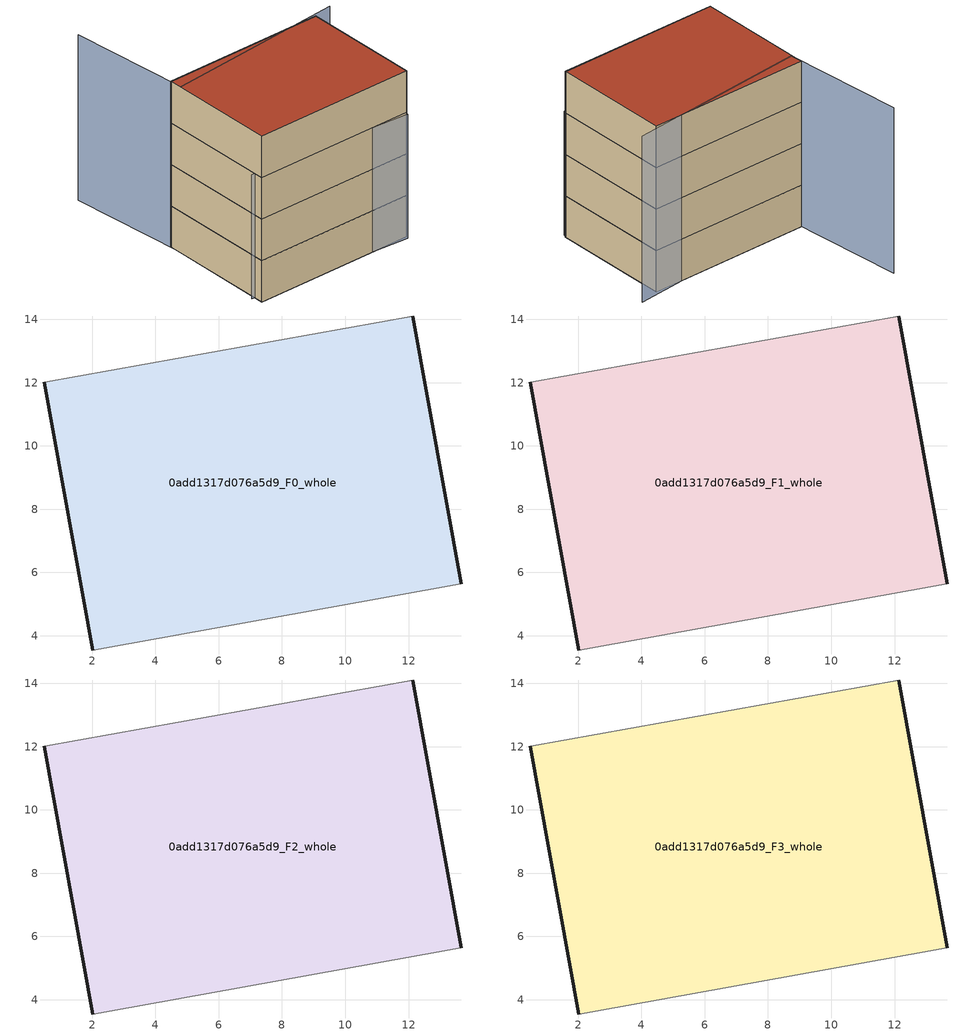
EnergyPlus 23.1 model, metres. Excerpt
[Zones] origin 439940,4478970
0add1317d076a5d9_F0_whole
 floor ground (EU_floor_Construction): 13.66,5.64 12.14,14.11 0.49,12.01 2.02,3.55 z0
 wall outside (EU_wall_Construction): 12.14,14.11 13.66,5.64 / 2.02,3.55 0.49,12.01 z0:3
 wall adiabatic (EU_wall_Construction): 13.66,5.64 2.02,3.55 / 0.49,12.01 12.14,14.11 z0:3
0add1317d076a5d9_F1_whole
 floor to 0add1317d076a5d9_F0_whole (EU_floor_Construction): 13.66,5.64 12.13,14.11 0.49,12.01 2.01,3.55 z3
 wall outside (EU_wall_Construction): 12.14,14.11 13.66,5.64 / 2.02,3.55 0.49,12.01 z3:6
 wall adiabatic (EU_wall_Construction): 13.66,5.64 2.02,3.55 / 0.49,12.01 12.14,14.11 z3:6
0add1317d076a5d9_F2_whole
 floor to 0add1317d076a5d9_F1_whole (EU_floor_Construction): 13.66,5.64 12.13,14.11 0.49,12.01 2.01,3.55 z6
 wall outside (EU_wall_Construction): 12.14,14.11 13.66,5.64 / 2.02,3.55 0.49,12.01 z6:9
 wall adiabatic (EU_wall_Construction): 13.66,5.64 2.02,3.55 / 0.49,12.01 12.14,14.11 z6:9
0add1317d076a5d9_F3_whole
 floor to 0add1317d076a5d9_F2_whole (EU_floor_Construction): 13.66,5.64 12.13,14.11 0.49,12.01 2.01,3.55 z9
 wall outside (EU_wall_Construction): 12.14,14.11 13.66,5.64 / 2.02,3.55 0.49,12.01 z9:12
 wall adiabatic (EU_wall_Construction): 13.66,5.64 2.02,3.55 / 0.49,12.01 12.14,14.11 z9:12
 roof outside (EU_roof_Construction): 12.14,14.11 13.66,5.64 2.02,3.55 0.49,12.01 z12
shading: 1.68,4.2 13.6,5.42 z0:9; 13.49,14.66 0.72,11.18 / 0.72,11.18 -1.6,19.67 z0:12
[Building]
EU S2 Campaign: North Axis=0; Terrain=City; Solar Distribution=FullExterior
[Site:Location]
Madrid: Latitude=40.5; Longitude=-3.5; Time Zone=1; Elevation=609
[SizingPeriod:WeatherFileDays]
AnnualSizingPeriod: Begin Month=1; Begin Day of Month=1; End Month=12; End Day of Month=31; Day of Week for Start Day=Monday; Use Weather File Daylight Saving Period=No; Use Weather File Rain and Snow Indicators=No
[MATERIAL]
EU_InternalMass_Material: Roughness=MediumRough; Thickness=0.1; Conductivity=1; Density=1800; Specific Heat=900; Thermal Absorptance=0.9; Solar Absorptance=0.7; Visible Absorptance=0.7
[MATERIAL:NOMASS] Roughness=MediumRough; Thermal Absorptance=0.9; Solar Absorptance=0.7; Visible Absorptance=0.7
Name | Thermal Resistance
EU_wall_NoMass | 1.60022
EU_roof_NoMass | 1.57597
EU_floor_NoMass | 0.470652
[CONSTRUCTION]
EU_wall_Construction: EU_wall_NoMass
EU_roof_Construction: EU_roof_NoMass
EU_floor_Construction: EU_floor_NoMass
EU_InternalMass_Construction: EU_InternalMass_Material
[ZONE] Type=1; Multiplier=1; Ceiling Height=autocalculate; Floor Area=autocalculate; Part of Total Floor Area=Yes
Name | Volume
0add1317d076a5d9_F0_whole | 305.208
0add1317d076a5d9_F1_whole; 0add1317d076a5d9_F2_whole; 0add1317d076a5d9_F3_whole | 305.207
[INTERNALMASS] Construction=EU_InternalMass_Construction; Surface Area=101.736
Name | Zone or ZoneList
0add1317d076a5d9_F0_whole_EU_InternalMass | 0add1317d076a5d9_F0_whole
0add1317d076a5d9_F1_whole_EU_InternalMass | 0add1317d076a5d9_F1_whole
0add1317d076a5d9_F2_whole_EU_InternalMass | 0add1317d076a5d9_F2_whole
0add1317d076a5d9_F3_whole_EU_InternalMass | 0add1317d076a5d9_F3_whole
[OTHEREQUIPMENT] Fuel Type=Electricity; Design Level Calculation Method=Watts/Area; Power per Zone Floor Area=1; Fraction Latent=0; Fraction Radiant=0; Fraction Lost=0; Carbon Dioxide Generation Rate=0; EndUse Subcategory=EU_Step8_InternalGains
Name | Zone or ZoneList or Space or SpaceList | Schedule
EU_Step8_InternalGain_0add1317d076a5d9_F0_whole_f000 | 0add1317d076a5d9_F0_whole | EU_Step8_GainSchedule_0add1317d076a5d9_F0_whole_f000
EU_Step8_InternalGain_0add1317d076a5d9_F1_whole_f000 | 0add1317d076a5d9_F1_whole | EU_Step8_GainSchedule_0add1317d076a5d9_F1_whole_f000
EU_Step8_InternalGain_0add1317d076a5d9_F2_whole_f000 | 0add1317d076a5d9_F2_whole | EU_Step8_GainSchedule_0add1317d076a5d9_F2_whole_f000
EU_Step8_InternalGain_0add1317d076a5d9_F3_whole_f000 | 0add1317d076a5d9_F3_whole | EU_Step8_GainSchedule_0add1317d076a5d9_F3_whole_f000
[ZONEVENTILATION:DESIGNFLOWRATE] Schedule=EU_AlwaysOn; Design Flow Rate Calculation Method=AirChanges/Hour; Air Changes per Hour=0.480704; Ventilation Type=Natural; Fan Pressure Rise=0; Fan Total Efficiency=1; Constant Term Coefficient=1; Temperature Term Coefficient=0; Velocity Term Coefficient=0; Velocity Squared Term Coefficient=0; Minimum Indoor Temperature=-100; Maximum Indoor Temperature=100; Delta Temperature=-100; Minimum Outdoor Temperature=-100; Maximum Outdoor Temperature=100; Maximum Wind Speed=40
Name | Zone or ZoneList or Space or SpaceList
EU_ConstantAir_0add1317d076a5d9_F0_whole | 0add1317d076a5d9_F0_whole
EU_ConstantAir_0add1317d076a5d9_F1_whole | 0add1317d076a5d9_F1_whole
EU_ConstantAir_0add1317d076a5d9_F2_whole | 0add1317d076a5d9_F2_whole
EU_ConstantAir_0add1317d076a5d9_F3_whole | 0add1317d076a5d9_F3_whole
[HVACTEMPLATE:THERMOSTAT] Constant Heating Setpoint=20; Constant Cooling Setpoint=50
EU_HeatOnly_0add1317d076a5d9_F0_whole; EU_HeatOnly_0add1317d076a5d9_F1_whole; EU_HeatOnly_0add1317d076a5d9_F2_whole; EU_HeatOnly_0add1317d076a5d9_F3_whole
[HVACTEMPLATE:ZONE:IDEALLOADSAIRSYSTEM] System Availability Schedule=EU_AlwaysOn; Maximum Heating Supply Air Temperature=50; Minimum Cooling Supply Air Temperature=13; Maximum Heating Supply Air Humidity Ratio=0.0156; Minimum Cooling Supply Air Humidity Ratio=0.0077; Heating Limit=NoLimit; Cooling Limit=NoLimit; Heating Availability Schedule=EU_AlwaysOn; Cooling Availability Schedule=EU_CoolingOff; Dehumidification Control Type=ConstantSensibleHeatRatio; Cooling Sensible Heat Ratio=0.7; Dehumidification Setpoint=60; Humidification Control Type=None; Humidification Setpoint=30; Outdoor Air Method=None; Outdoor Air Flow Rate per Person=0.00944; Outdoor Air Flow Rate per Zone Floor Area=0; Outdoor Air Flow Rate per Zone=0; Demand Controlled Ventilation Type=None; Outdoor Air Economizer Type=NoEconomizer; Heat Recovery Type=None; Sensible Heat Recovery Effectiveness=0.7; Latent Heat Recovery Effectiveness=0.65
Name | Template Thermostat
0add1317d076a5d9_F0_whole | EU_HeatOnly_0add1317d076a5d9_F0_whole
0add1317d076a5d9_F1_whole | EU_HeatOnly_0add1317d076a5d9_F1_whole
0add1317d076a5d9_F2_whole | EU_HeatOnly_0add1317d076a5d9_F2_whole
0add1317d076a5d9_F3_whole | EU_HeatOnly_0add1317d076a5d9_F3_whole
[SIZING:ZONE] Zone Cooling Design Supply Air Temperature Input Method=SupplyAirTemperature; Zone Cooling Design Supply Air Temperature=13; Zone Heating Design Supply Air Temperature Input Method=SupplyAirTemperature; Zone Heating Design Supply Air Temperature=50; Zone Cooling Design Supply Air Humidity Ratio=0.008; Zone Heating Design Supply Air Humidity Ratio=0.008; Cooling Design Air Flow Method=DesignDay; Cooling Design Air Flow Rate=0; Cooling Minimum Air Flow per Zone Floor Area=0.000762; Cooling Minimum Air Flow=0; Cooling Minimum Air Flow Fraction=0.2; Heating Design Air Flow Method=DesignDay; Heating Design Air Flow Rate=0; Heating Maximum Air Flow per Zone Floor Area=0.002032; Heating Maximum Air Flow=0.141576; Heating Maximum Air Flow Fraction=0.3; Account for Dedicated Outdoor Air System=No; Dedicated Outdoor Air System Control Strategy=NeutralSupplyAir; Dedicated Outdoor Air Low Setpoint Temperature for Design=autosize; Dedicated Outdoor Air High Setpoint Temperature for Design=autosize; Zone Load Sizing Method=Sensible Load Only No Latent Load; Zone Latent Cooling Design Supply Air Humidity Ratio Input Method=HumidityRatioDifference; Zone Cooling Design Supply Air Humidity Ratio Difference=0.005; Zone Latent Heating Design Supply Air Humidity Ratio Input Method=HumidityRatioDifference; Zone Humidification Design Supply Air Humidity Ratio Difference=0.005
0add1317d076a5d9_F0_whole; 0add1317d076a5d9_F1_whole; 0add1317d076a5d9_F2_whole; 0add1317d076a5d9_F3_whole
[SCHEDULE:CONSTANT]
Name | Hourly Value
EU_AlwaysOn | 1
EU_CoolingOff | 0
[SCHEDULE:FILE] Column Number=1; Rows to Skip at Top=0; Number of Hours of Data=8760; Column Separator=Comma; Interpolate to Timestep=No; Minutes per Item=60; Adjust Schedule for Daylight Savings=Yes
Name | File
EU_Step8_GainSchedule_0add1317d076a5d9_F0_whole_f000 | ../../schedules/0add1317d076a5d9/0add1317d076a5d9_F0_whole_f000_gain.csv
EU_Step8_GainSchedule_0add1317d076a5d9_F1_whole_f000 | ../../schedules/0add1317d076a5d9/0add1317d076a5d9_F1_whole_f000_gain.csv
EU_Step8_GainSchedule_0add1317d076a5d9_F2_whole_f000 | ../../schedules/0add1317d076a5d9/0add1317d076a5d9_F2_whole_f000_gain.csv
EU_Step8_GainSchedule_0add1317d076a5d9_F3_whole_f000 | ../../schedules/0add1317d076a5d9/0add1317d076a5d9_F3_whole_f000_gain.csv
